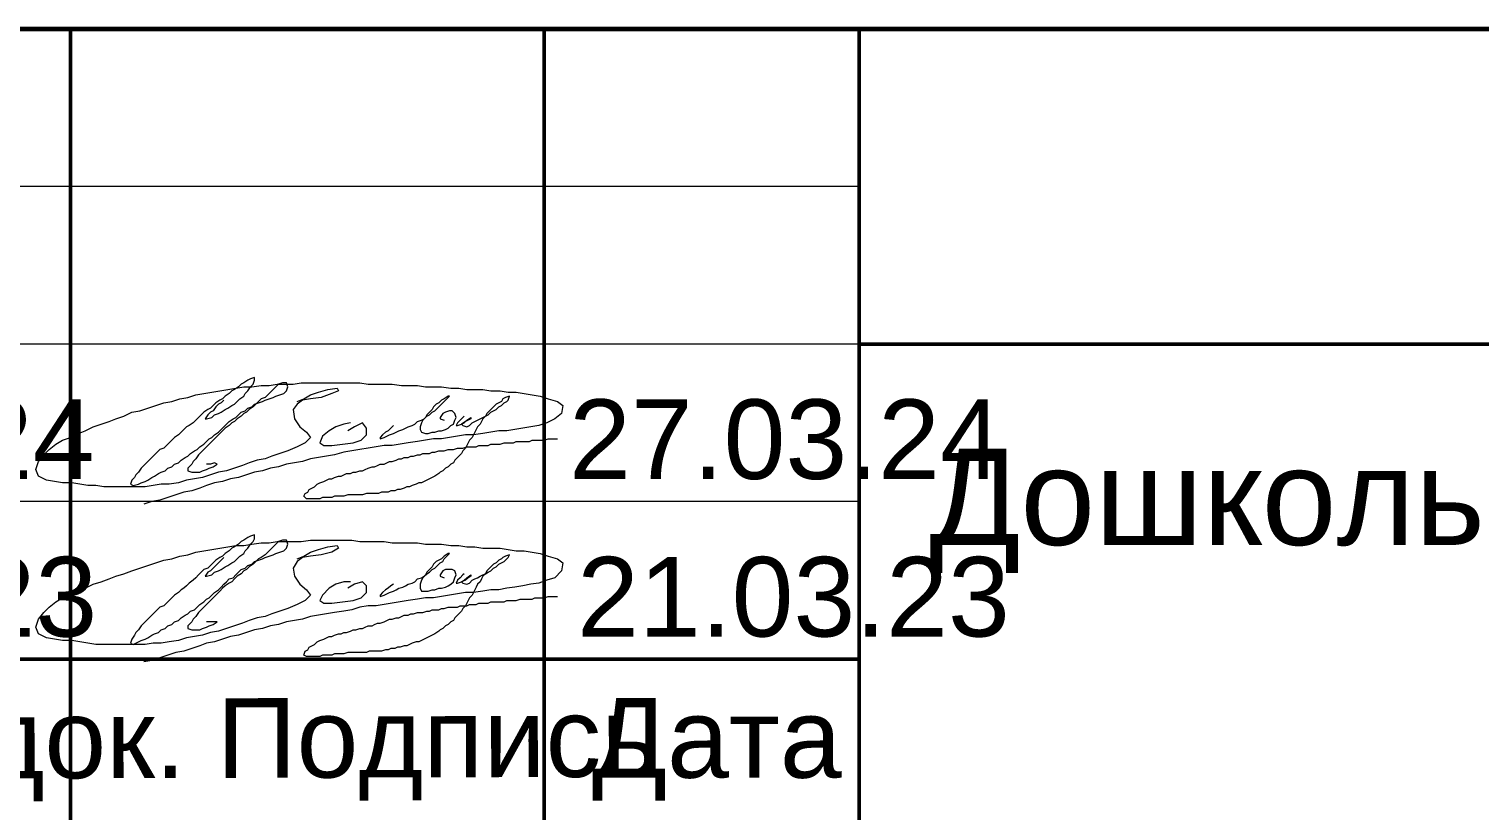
# Model space of a CAD drawing. Header units: millimetres. Extents: x -84737 to 172119, y -43083 to 59399.
# Drawn here: x -15780 to -11179, y -39564 to -37085 of the extents above; entities that cross this region are included whole.
import ezdxf

# ---------------------------------------------------------------- set-up
doc = ezdxf.new("R2010")
doc.units = ezdxf.units.MM
doc.layers.add('PDF _Геометрия', color=7, linetype='Continuous')
doc.layers.add('PDF _Текст', color=7, linetype='Continuous')
doc.styles.add('PDF GOSTCommon', font='arial.ttf')

msp = doc.modelspace()

# ---------------------------------------------------------------- linework, layer by layer
at = {"layer": 'PDF _Геометрия', "lineweight": 60}
msp.add_lwpolyline([(-1148.4, -37085.1), (-19649, -37085.1), (-19649, -42583.2)], dxfattribs=at)
at = {"layer": 'PDF _Геометрия', "lineweight": 50}
for points in [[(-15649.2, -37085.1), (-15649.2, -42583.2)], [(-14146.6, -37085.1), (-14146.6, -42583.2)], [(-13147.7, -37085.1), (-13147.7, -42583.2)], [(-1148.4, -38084), (-13147.7, -38084)], [(-13147.7, -39082.9), (-19649, -39082.9)]]:
    msp.add_lwpolyline(points, dxfattribs=at)
at = {"layer": 'PDF _Геометрия', "lineweight": 18}
for points in [[(-13147.7, -37584.5), (-19649, -37584.5)], [(-13147.7, -38084), (-19649, -38084)], [(-13147.7, -38583.4), (-19649, -38583.4)]]:
    msp.add_lwpolyline(points, dxfattribs=at)
at = {"layer": 'PDF _Геометрия', "color": 150, "lineweight": 20, "true_color": 0x0080ff}
for points in [[(-15162.4, -38261.7), (-15170.9, -38270.2), (-15179.4, -38274.4), (-15187.8, -38282.9), (-15196.3, -38295.6), (-15204.8, -38299.8), (-15213.2, -38308.3), (-15221.7, -38321), (-15217.5, -38321), (-15200.5, -38316.8), (-15192.1, -38308.3), (-15179.4, -38304.1), (-15170.9, -38299.8), (-15158.2, -38291.4), (-15149.8, -38287.1), (-15137.1, -38278.7), (-15128.6, -38274.4), (-15120.1, -38266), (-15111.7, -38257.5), (-15099, -38249), (-15094.7, -38240.6), (-15086.3, -38232.1), (-15077.8, -38219.4), (-15069.3, -38210.9), (-15065.1, -38198.2), (-15065.1, -38189.8), (-15077.8, -38194), (-15086.3, -38198.2), (-15099, -38206.7), (-15107.4, -38210.9), (-15115.9, -38219.4), (-15128.6, -38227.9), (-15137.1, -38232.1), (-15145.5, -38240.6), (-15158.2, -38249), (-15166.7, -38257.5), (-15175.1, -38261.7), (-15187.8, -38270.2), (-15196.3, -38278.7), (-15204.8, -38287.1), (-15213.2, -38291.4), (-15225.9, -38299.8), (-15234.4, -38308.3), (-15242.9, -38316.8), (-15251.3, -38325.2), (-15259.8, -38333.7), (-15272.5, -38342.2), (-15281, -38346.4), (-15289.4, -38354.9), (-15297.9, -38363.3), (-15306.4, -38371.8), (-15319.1, -38380.2), (-15327.5, -38388.7), (-15336, -38397.2), (-15344.4, -38405.6), (-15352.9, -38414.1), (-15365.6, -38418.3), (-15374.1, -38426.8), (-15382.5, -38435.3), (-15391, -38443.7), (-15399.5, -38452.2), (-15407.9, -38460.7), (-15416.4, -38469.1), (-15424.9, -38477.6), (-15433.3, -38490.3), (-15441.8, -38498.8), (-15446, -38507.2), (-15454.5, -38515.7), (-15458.7, -38528.4), (-15450.3, -38532.6), (-15433.3, -38528.4), (-15424.9, -38524.2), (-15412.2, -38519.9), (-15403.7, -38515.7), (-15391, -38507.2), (-15382.5, -38503), (-15369.8, -38494.5), (-15361.4, -38490.3), (-15348.7, -38486.1), (-15340.2, -38477.6), (-15327.5, -38473.4), (-15319.1, -38464.9), (-15306.4, -38460.7), (-15297.9, -38452.2), (-15285.2, -38443.7), (-15276.7, -38439.5), (-15268.3, -38431), (-15255.6, -38422.6), (-15247.1, -38418.3), (-15238.6, -38409.9), (-15225.9, -38401.4), (-15217.5, -38392.9), (-15209, -38384.5), (-15200.5, -38380.2), (-15192.1, -38371.8), (-15179.4, -38363.3), (-15170.9, -38354.9), (-15162.4, -38346.4), (-15154, -38337.9), (-15145.5, -38329.5), (-15132.8, -38321), (-15124.4, -38316.8), (-15115.9, -38308.3), (-15107.4, -38299.8), (-15094.7, -38295.6), (-15086.3, -38287.1), (-15073.6, -38282.9), (-15065.1, -38274.4), (-15052.4, -38270.2), (-15039.7, -38266), (-15031.2, -38261.7), (-15018.5, -38257.5), (-15005.8, -38253.3), (-14997.4, -38249), (-14984.7, -38244.8), (-14972, -38240.6), (-14963.5, -38232.1), (-14959.3, -38219.4), (-14963.5, -38206.7), (-14976.2, -38206.7), (-14988.9, -38210.9), (-14997.4, -38219.4), (-15005.8, -38227.9), (-15014.3, -38236.3), (-15022.8, -38244.8), (-15031.2, -38253.3), (-15043.9, -38257.5), (-15052.4, -38266), (-15060.9, -38274.4), (-15069.3, -38282.9), (-15082, -38291.4), (-15090.5, -38299.8), (-15099, -38304.1), (-15107.4, -38312.5), (-15120.1, -38321), (-15128.6, -38329.5), (-15137.1, -38333.7), (-15145.5, -38342.2), (-15158.2, -38350.6), (-15166.7, -38359.1), (-15175.1, -38367.5), (-15183.6, -38376), (-15192.1, -38384.5), (-15200.5, -38392.9), (-15209, -38401.4), (-15217.5, -38409.9), (-15225.9, -38418.3), (-15234.4, -38426.8), (-15242.9, -38435.3), (-15251.3, -38448), (-15259.8, -38456.4), (-15264, -38464.9), (-15276.7, -38477.6), (-15276.7, -38486.1), (-15264, -38490.3), (-15251.3, -38490.3), (-15238.6, -38490.3), (-15230.2, -38486.1), (-15217.5, -38481.8), (-15209, -38477.6), (-15196.3, -38473.4), (-15183.6, -38464.9), (-15192.1, -38460.7), (-15204.8, -38464.9), (-15217.5, -38464.9)], [(-14929.7, -38266), (-14908.5, -38257.5), (-14887.3, -38244.8), (-14861.9, -38236.3), (-14832.3, -38227.9), (-14802.7, -38223.6), (-14798.4, -38232.1), (-14819.6, -38240.6), (-14853.5, -38253.3), (-14887.3, -38257.5), (-14912.7, -38261.7), (-14929.7, -38274.4), (-14942.4, -38291.4), (-14938.1, -38321), (-14921.2, -38346.4), (-14900, -38363.3), (-14887.3, -38380.2), (-14904.3, -38397.2), (-14929.7, -38409.9), (-14959.3, -38422.6), (-14984.7, -38431), (-15010.1, -38439.5), (-15031.2, -38448), (-15056.6, -38452.2), (-15082, -38460.7), (-15103.2, -38469.1), (-15128.6, -38477.6), (-15154, -38486.1), (-15179.4, -38490.3), (-15204.8, -38498.8), (-15230.2, -38507.2), (-15255.6, -38511.5), (-15281, -38515.7), (-15306.4, -38524.2), (-15336, -38528.4), (-15361.4, -38528.4), (-15386.8, -38532.6), (-15412.2, -38536.9), (-15437.6, -38536.9), (-15463, -38536.9), (-15488.4, -38536.9), (-15518, -38536.9), (-15543.4, -38536.9), (-15568.8, -38532.6), (-15594.2, -38532.6), (-15619.6, -38528.4), (-15645, -38524.2), (-15674.6, -38524.2), (-15700, -38519.9), (-15725.4, -38515.7), (-15750.8, -38503), (-15759.2, -38481.8), (-15750.8, -38456.4), (-15733.8, -38435.3), (-15716.9, -38418.3), (-15695.8, -38401.4), (-15674.6, -38388.7), (-15649.2, -38380.2), (-15623.8, -38367.5), (-15602.6, -38359.1), (-15577.2, -38346.4), (-15551.8, -38337.9), (-15526.4, -38329.5), (-15505.3, -38321), (-15479.9, -38312.5), (-15454.5, -38299.8), (-15429.1, -38295.6), (-15403.7, -38287.1), (-15378.3, -38278.7), (-15352.9, -38270.2), (-15327.5, -38266), (-15302.1, -38257.5), (-15276.7, -38253.3), (-15251.3, -38244.8), (-15225.9, -38240.6), (-15200.5, -38236.3), (-15175.1, -38232.1), (-15149.8, -38227.9), (-15124.4, -38223.6), (-15099, -38219.4), (-15073.6, -38219.4), (-15043.9, -38215.2), (-15018.5, -38215.2), (-14993.1, -38210.9), (-14967.8, -38210.9), (-14942.4, -38210.9), (-14917, -38206.7), (-14887.3, -38206.7), (-14861.9, -38206.7), (-14836.5, -38206.7), (-14811.1, -38206.7), (-14785.7, -38206.7), (-14756.1, -38206.7), (-14730.7, -38206.7), (-14705.3, -38210.9), (-14679.9, -38210.9), (-14654.5, -38210.9), (-14629.1, -38210.9), (-14599.5, -38215.2), (-14574.1, -38215.2), (-14548.7, -38215.2), (-14523.3, -38219.4), (-14497.9, -38219.4), (-14472.5, -38219.4), (-14442.9, -38223.6), (-14417.5, -38223.6), (-14392.1, -38227.9), (-14366.7, -38227.9), (-14341.3, -38227.9), (-14315.9, -38232.1), (-14286.3, -38232.1), (-14260.9, -38236.3), (-14235.5, -38236.3), (-14210.1, -38240.6), (-14184.7, -38244.8), (-14159.3, -38249), (-14133.9, -38257.5), (-14104.3, -38266), (-14087.4, -38278.7), (-14091.6, -38304.1), (-14112.8, -38321), (-14138.2, -38333.7), (-14163.6, -38342.2), (-14189, -38346.4), (-14214.4, -38350.6), (-14239.7, -38354.9), (-14265.1, -38359.1), (-14290.5, -38359.1), (-14315.9, -38363.3), (-14341.3, -38367.5), (-14371, -38371.8), (-14396.4, -38371.8), (-14421.7, -38376), (-14447.1, -38380.2), (-14472.5, -38384.5), (-14497.9, -38384.5), (-14523.3, -38388.7), (-14548.7, -38392.9), (-14578.4, -38397.2), (-14603.7, -38401.4), (-14629.1, -38405.6), (-14654.5, -38405.6), (-14679.9, -38409.9), (-14705.3, -38414.1), (-14730.7, -38418.3), (-14756.1, -38422.6), (-14781.5, -38426.8), (-14811.1, -38435.3), (-14836.5, -38439.5), (-14861.9, -38443.7), (-14887.3, -38448), (-14912.7, -38456.4), (-14938.1, -38460.7), (-14963.5, -38464.9), (-14988.9, -38473.4), (-15014.3, -38477.6), (-15039.7, -38486.1), (-15065.1, -38490.3), (-15090.5, -38498.8), (-15115.9, -38507.2), (-15141.3, -38511.5), (-15166.7, -38519.9), (-15192.1, -38524.2), (-15217.5, -38532.6), (-15238.6, -38541.1), (-15264, -38549.6), (-15289.4, -38553.8), (-15314.8, -38562.2), (-15340.2, -38570.7), (-15365.6, -38579.2), (-15391, -38583.4), (-15416.4, -38591.9)], [(-14400.6, -38312.5), (-14404.8, -38316.8), (-14413.3, -38325.2), (-14421.7, -38333.7), (-14426, -38342.2), (-14421.7, -38342.2), (-14409.1, -38337.9), (-14400.6, -38333.7), (-14392.1, -38325.2), (-14379.4, -38316.8), (-14379.4, -38321), (-14387.9, -38325.2), (-14396.4, -38329.5), (-14409.1, -38337.9), (-14404.8, -38342.2), (-14392.1, -38346.4), (-14383.7, -38342.2), (-14375.2, -38333.7), (-14366.7, -38329.5), (-14358.3, -38325.2), (-14349.8, -38321), (-14341.3, -38316.8), (-14332.9, -38312.5), (-14324.4, -38308.3), (-14315.9, -38299.8), (-14307.5, -38295.6), (-14299, -38291.4), (-14290.5, -38282.9), (-14282.1, -38278.7), (-14273.6, -38270.2), (-14265.1, -38266), (-14260.9, -38261.7), (-14256.7, -38249), (-14269.4, -38253.3), (-14277.8, -38257.5), (-14282.1, -38266), (-14290.5, -38270.2), (-14299, -38274.4), (-14307.5, -38282.9), (-14315.9, -38291.4), (-14320.2, -38295.6), (-14328.6, -38304.1), (-14332.9, -38312.5), (-14341.3, -38321), (-14345.6, -38329.5), (-14349.8, -38337.9), (-14358.3, -38346.4), (-14362.5, -38354.9), (-14366.7, -38363.3), (-14371, -38371.8), (-14375.2, -38380.2), (-14383.7, -38388.7), (-14387.9, -38397.2), (-14392.1, -38405.6), (-14396.4, -38414.1), (-14404.8, -38422.6), (-14409.1, -38431), (-14417.5, -38439.5), (-14421.7, -38443.7), (-14430.2, -38452.2), (-14434.4, -38460.7), (-14442.9, -38464.9), (-14451.4, -38473.4), (-14459.8, -38477.6), (-14468.3, -38486.1), (-14476.8, -38490.3), (-14481, -38494.5), (-14493.7, -38503), (-14502.2, -38507.2), (-14510.6, -38511.5), (-14519.1, -38515.7), (-14527.6, -38519.9), (-14536, -38524.2), (-14544.5, -38524.2), (-14553, -38528.4), (-14565.7, -38532.6), (-14574.1, -38536.9), (-14582.6, -38536.9), (-14591.1, -38541.1), (-14603.7, -38545.3), (-14612.2, -38545.3), (-14620.7, -38549.6), (-14633.4, -38549.6), (-14641.8, -38553.8), (-14650.3, -38553.8), (-14663, -38553.8), (-14671.5, -38558), (-14679.9, -38558), (-14692.6, -38558), (-14701.1, -38558), (-14709.6, -38558), (-14722.3, -38562.2), (-14730.7, -38562.2), (-14739.2, -38562.2), (-14751.9, -38562.2), (-14760.4, -38562.2), (-14768.8, -38562.2), (-14781.5, -38566.5), (-14790, -38566.5), (-14798.4, -38566.5), (-14811.1, -38566.5), (-14819.6, -38570.7), (-14828.1, -38570.7), (-14840.8, -38570.7), (-14849.2, -38570.7), (-14857.7, -38574.9), (-14870.4, -38574.9), (-14878.9, -38574.9), (-14887.3, -38574.9), (-14900, -38574.9), (-14908.5, -38566.5), (-14904.3, -38558), (-14895.8, -38553.8), (-14891.6, -38545.3), (-14883.1, -38541.1), (-14874.6, -38536.9), (-14866.2, -38528.4), (-14857.7, -38524.2), (-14845, -38519.9), (-14836.5, -38515.7), (-14828.1, -38511.5), (-14819.6, -38511.5), (-14811.1, -38507.2), (-14798.4, -38503), (-14790, -38503), (-14781.5, -38498.8), (-14773.1, -38494.5), (-14760.4, -38494.5), (-14751.9, -38490.3), (-14743.4, -38490.3), (-14730.7, -38486.1), (-14722.3, -38486.1), (-14713.8, -38481.8), (-14705.3, -38477.6), (-14692.6, -38473.4), (-14684.2, -38473.4), (-14675.7, -38469.1), (-14667.2, -38464.9), (-14654.5, -38464.9), (-14646.1, -38460.7), (-14637.6, -38456.4), (-14629.1, -38456.4), (-14616.4, -38452.2), (-14608, -38448), (-14599.5, -38448), (-14591.1, -38443.7), (-14578.4, -38443.7), (-14569.9, -38439.5), (-14561.4, -38439.5), (-14548.7, -38435.3), (-14540.3, -38435.3), (-14531.8, -38431), (-14519.1, -38431), (-14510.6, -38431), (-14502.2, -38426.8), (-14493.7, -38426.8), (-14481, -38422.6), (-14472.5, -38422.6), (-14464.1, -38422.6), (-14451.4, -38418.3), (-14442.9, -38418.3), (-14434.4, -38418.3), (-14421.7, -38414.1), (-14413.3, -38414.1), (-14404.8, -38414.1), (-14392.1, -38409.9), (-14383.7, -38409.9), (-14375.2, -38409.9), (-14362.5, -38409.9), (-14354, -38405.6), (-14345.6, -38405.6), (-14332.9, -38405.6), (-14324.4, -38405.6), (-14315.9, -38401.4), (-14303.2, -38401.4), (-14294.8, -38401.4), (-14286.3, -38401.4), (-14273.6, -38397.2), (-14265.1, -38397.2), (-14256.7, -38397.2), (-14244, -38397.2), (-14235.5, -38392.9), (-14222.8, -38392.9), (-14214.4, -38392.9), (-14205.9, -38392.9), (-14193.2, -38392.9), (-14184.7, -38388.7), (-14176.3, -38388.7), (-14163.6, -38388.7), (-14155.1, -38388.7), (-14146.6, -38388.7), (-14133.9, -38384.5), (-14125.5, -38384.5), (-14117, -38384.5), (-14104.3, -38384.5)], [(-14624.9, -38342.2), (-14633.4, -38350.6), (-14641.8, -38359.1), (-14650.3, -38363.3), (-14658.8, -38371.8), (-14667.2, -38380.2), (-14667.2, -38384.5), (-14654.5, -38380.2), (-14646.1, -38376), (-14637.6, -38371.8), (-14624.9, -38367.5), (-14616.4, -38363.3), (-14608, -38359.1), (-14595.3, -38354.9), (-14586.8, -38350.6), (-14578.4, -38346.4), (-14565.7, -38342.2), (-14557.2, -38337.9), (-14548.7, -38329.5), (-14536, -38325.2), (-14527.6, -38321), (-14519.1, -38312.5), (-14510.6, -38308.3), (-14502.2, -38299.8), (-14493.7, -38295.6), (-14485.2, -38287.1), (-14476.8, -38278.7), (-14468.3, -38270.2), (-14464.1, -38266), (-14455.6, -38257.5), (-14447.1, -38249), (-14451.4, -38249), (-14464.1, -38257.5), (-14472.5, -38261.7), (-14481, -38270.2), (-14489.5, -38274.4), (-14497.9, -38282.9), (-14502.2, -38291.4), (-14510.6, -38299.8), (-14519.1, -38308.3), (-14523.3, -38316.8), (-14531.8, -38325.2), (-14536, -38333.7), (-14540.3, -38346.4), (-14540.3, -38354.9), (-14536, -38363.3), (-14523.3, -38367.5), (-14514.9, -38367.5), (-14502.2, -38363.3), (-14493.7, -38363.3), (-14481, -38359.1), (-14472.5, -38359.1), (-14459.8, -38354.9), (-14451.4, -38350.6), (-14442.9, -38342.2), (-14434.4, -38337.9), (-14430.2, -38325.2), (-14426, -38316.8), (-14430.2, -38304.1), (-14438.7, -38295.6), (-14447.1, -38295.6), (-14459.8, -38299.8), (-14468.3, -38304.1), (-14476.8, -38316.8), (-14476.8, -38321), (-14464.1, -38325.2)], [(-14760.4, -38333.7), (-14781.5, -38337.9), (-14806.9, -38346.4), (-14828.1, -38359.1), (-14849.2, -38376), (-14857.7, -38397.2), (-14845, -38405.6), (-14819.6, -38405.6), (-14785.7, -38401.4), (-14751.9, -38397.2), (-14726.5, -38388.7), (-14709.6, -38371.8), (-14709.6, -38350.6), (-14722.3, -38333.7), (-14747.7, -38346.4), (-14768.8, -38359.1)], [(-15162.4, -38761.2), (-15170.9, -38769.6), (-15179.4, -38778.1), (-15187.8, -38786.6), (-15196.3, -38795), (-15204.8, -38803.5), (-15213.2, -38807.7), (-15221.7, -38820.4), (-15217.5, -38820.4), (-15200.5, -38816.2), (-15192.1, -38807.7), (-15179.4, -38803.5), (-15170.9, -38799.3), (-15158.2, -38790.8), (-15149.8, -38786.6), (-15137.1, -38778.1), (-15128.6, -38773.9), (-15120.1, -38765.4), (-15111.7, -38756.9), (-15099, -38748.5), (-15094.7, -38740), (-15086.3, -38731.6), (-15077.8, -38718.9), (-15069.3, -38710.4), (-15065.1, -38701.9), (-15065.1, -38689.2), (-15077.8, -38693.5), (-15086.3, -38697.7), (-15099, -38706.2), (-15107.4, -38710.4), (-15115.9, -38718.9), (-15128.6, -38727.3), (-15137.1, -38731.6), (-15145.5, -38740), (-15158.2, -38748.5), (-15166.7, -38756.9), (-15175.1, -38761.2), (-15187.8, -38769.6), (-15196.3, -38778.1), (-15204.8, -38786.6), (-15213.2, -38795), (-15225.9, -38799.3), (-15234.4, -38807.7), (-15242.9, -38816.2), (-15251.3, -38824.7), (-15259.8, -38833.1), (-15272.5, -38841.6), (-15281, -38850.1), (-15289.4, -38858.5), (-15297.9, -38862.8), (-15306.4, -38871.2), (-15319.1, -38879.7), (-15327.5, -38888.2), (-15336, -38896.6), (-15344.4, -38905.1), (-15352.9, -38913.6), (-15365.6, -38917.8), (-15374.1, -38926.2), (-15382.5, -38934.7), (-15391, -38943.2), (-15399.5, -38951.6), (-15407.9, -38960.1), (-15416.4, -38968.6), (-15424.9, -38977), (-15433.3, -38989.7), (-15441.8, -38998.2), (-15446, -39006.7), (-15454.5, -39019.4), (-15458.7, -39032.1), (-15450.3, -39036.3), (-15433.3, -39027.8), (-15424.9, -39023.6), (-15412.2, -39019.4), (-15403.7, -39015.1), (-15391, -39006.7), (-15382.5, -39002.4), (-15369.8, -38998.2), (-15361.4, -38989.7), (-15348.7, -38985.5), (-15340.2, -38977), (-15327.5, -38972.8), (-15319.1, -38964.3), (-15306.4, -38960.1), (-15297.9, -38951.6), (-15285.2, -38943.2), (-15276.7, -38938.9), (-15268.3, -38930.5), (-15255.6, -38926.2), (-15247.1, -38917.8), (-15238.6, -38909.3), (-15225.9, -38900.9), (-15217.5, -38892.4), (-15209, -38888.2), (-15200.5, -38879.7), (-15192.1, -38871.2), (-15179.4, -38862.8), (-15170.9, -38854.3), (-15162.4, -38845.8), (-15154, -38837.4), (-15145.5, -38828.9), (-15132.8, -38824.7), (-15124.4, -38816.2), (-15115.9, -38807.7), (-15107.4, -38799.3), (-15094.7, -38795), (-15086.3, -38786.6), (-15073.6, -38782.3), (-15065.1, -38773.9), (-15052.4, -38769.6), (-15039.7, -38765.4), (-15031.2, -38761.2), (-15018.5, -38756.9), (-15005.8, -38752.7), (-14997.4, -38748.5), (-14984.7, -38744.2), (-14972, -38740), (-14963.5, -38731.6), (-14959.3, -38718.9), (-14963.5, -38706.2), (-14976.2, -38706.2), (-14988.9, -38710.4), (-14997.4, -38718.9), (-15005.8, -38727.3), (-15014.3, -38735.8), (-15022.8, -38744.2), (-15031.2, -38752.7), (-15043.9, -38761.2), (-15052.4, -38765.4), (-15060.9, -38773.9), (-15069.3, -38782.3), (-15082, -38790.8), (-15090.5, -38799.3), (-15099, -38803.5), (-15107.4, -38812), (-15120.1, -38820.4), (-15128.6, -38828.9), (-15137.1, -38837.4), (-15145.5, -38841.6), (-15158.2, -38850.1), (-15166.7, -38858.5), (-15175.1, -38867), (-15183.6, -38875.5), (-15192.1, -38883.9), (-15200.5, -38892.4), (-15209, -38900.9), (-15217.5, -38909.3), (-15225.9, -38917.8), (-15234.4, -38926.2), (-15242.9, -38934.7), (-15251.3, -38947.4), (-15259.8, -38955.9), (-15264, -38964.3), (-15276.7, -38977), (-15276.7, -38985.5), (-15264, -38989.7), (-15251.3, -38989.7), (-15238.6, -38989.7), (-15230.2, -38985.5), (-15217.5, -38981.3), (-15209, -38977), (-15196.3, -38972.8), (-15183.6, -38964.3), (-15192.1, -38964.3), (-15204.8, -38964.3), (-15217.5, -38964.3)], [(-14929.7, -38765.4), (-14908.5, -38756.9), (-14887.3, -38744.2), (-14861.9, -38735.8), (-14832.3, -38727.3), (-14802.7, -38723.1), (-14798.4, -38731.6), (-14819.6, -38744.2), (-14853.5, -38752.7), (-14887.3, -38756.9), (-14912.7, -38761.2), (-14929.7, -38773.9), (-14942.4, -38795), (-14938.1, -38820.4), (-14921.2, -38845.8), (-14900, -38862.8), (-14887.3, -38879.7), (-14904.3, -38896.6), (-14929.7, -38909.3), (-14959.3, -38922), (-14984.7, -38930.5), (-15010.1, -38938.9), (-15031.2, -38947.4), (-15056.6, -38951.6), (-15082, -38960.1), (-15103.2, -38968.6), (-15128.6, -38977), (-15154, -38985.5), (-15179.4, -38994), (-15204.8, -38998.2), (-15230.2, -39006.7), (-15255.6, -39010.9), (-15281, -39015.1), (-15306.4, -39023.6), (-15336, -39027.8), (-15361.4, -39032.1), (-15386.8, -39032.1), (-15412.2, -39036.3), (-15437.6, -39036.3), (-15463, -39036.3), (-15488.4, -39036.3), (-15518, -39036.3), (-15543.4, -39036.3), (-15568.8, -39036.3), (-15594.2, -39032.1), (-15619.6, -39027.8), (-15645, -39023.6), (-15674.6, -39023.6), (-15700, -39019.4), (-15725.4, -39015.1), (-15750.8, -39002.4), (-15759.2, -38981.3), (-15750.8, -38955.9), (-15733.8, -38934.7), (-15716.9, -38917.8), (-15695.8, -38900.9), (-15674.6, -38888.2), (-15649.2, -38879.7), (-15623.8, -38867), (-15602.6, -38858.5), (-15577.2, -38845.8), (-15551.8, -38837.4), (-15526.4, -38828.9), (-15505.3, -38820.4), (-15479.9, -38812), (-15454.5, -38803.5), (-15429.1, -38795), (-15403.7, -38786.6), (-15378.3, -38778.1), (-15352.9, -38769.6), (-15327.5, -38765.4), (-15302.1, -38756.9), (-15276.7, -38752.7), (-15251.3, -38744.2), (-15225.9, -38740), (-15200.5, -38735.8), (-15175.1, -38731.6), (-15149.8, -38727.3), (-15124.4, -38723.1), (-15099, -38723.1), (-15073.6, -38718.9), (-15043.9, -38714.6), (-15018.5, -38714.6), (-14993.1, -38710.4), (-14967.8, -38710.4), (-14942.4, -38710.4), (-14917, -38710.4), (-14887.3, -38706.2), (-14861.9, -38706.2), (-14836.5, -38706.2), (-14811.1, -38706.2), (-14785.7, -38706.2), (-14756.1, -38706.2), (-14730.7, -38710.4), (-14705.3, -38710.4), (-14679.9, -38710.4), (-14654.5, -38710.4), (-14629.1, -38714.6), (-14599.5, -38714.6), (-14574.1, -38714.6), (-14548.7, -38714.6), (-14523.3, -38718.9), (-14497.9, -38718.9), (-14472.5, -38718.9), (-14442.9, -38723.1), (-14417.5, -38723.1), (-14392.1, -38727.3), (-14366.7, -38727.3), (-14341.3, -38731.6), (-14315.9, -38731.6), (-14286.3, -38731.6), (-14260.9, -38735.8), (-14235.5, -38740), (-14210.1, -38740), (-14184.7, -38744.2), (-14159.3, -38748.5), (-14133.9, -38756.9), (-14104.3, -38765.4), (-14087.4, -38778.1), (-14091.6, -38803.5), (-14112.8, -38824.7), (-14138.2, -38833.1), (-14163.6, -38841.6), (-14189, -38845.8), (-14214.4, -38850.1), (-14239.7, -38854.3), (-14265.1, -38858.5), (-14290.5, -38862.8), (-14315.9, -38862.8), (-14341.3, -38867), (-14371, -38871.2), (-14396.4, -38871.2), (-14421.7, -38875.5), (-14447.1, -38879.7), (-14472.5, -38883.9), (-14497.9, -38888.2), (-14523.3, -38888.2), (-14548.7, -38892.4), (-14578.4, -38896.6), (-14603.7, -38900.9), (-14629.1, -38905.1), (-14654.5, -38909.3), (-14679.9, -38913.6), (-14705.3, -38913.6), (-14730.7, -38917.8), (-14756.1, -38926.2), (-14781.5, -38930.5), (-14811.1, -38934.7), (-14836.5, -38938.9), (-14861.9, -38943.2), (-14887.3, -38947.4), (-14912.7, -38955.9), (-14938.1, -38960.1), (-14963.5, -38964.3), (-14988.9, -38972.8), (-15014.3, -38977), (-15039.7, -38985.5), (-15065.1, -38989.7), (-15090.5, -38998.2), (-15115.9, -39006.7), (-15141.3, -39010.9), (-15166.7, -39019.4), (-15192.1, -39027.8), (-15217.5, -39032.1), (-15238.6, -39040.5), (-15264, -39049), (-15289.4, -39057.5), (-15314.8, -39061.7), (-15340.2, -39070.2), (-15365.6, -39078.6), (-15391, -39087.1), (-15416.4, -39091.3)], [(-14400.6, -38812), (-14404.8, -38816.2), (-14413.3, -38824.7), (-14421.7, -38833.1), (-14426, -38841.6), (-14421.7, -38841.6), (-14409.1, -38837.4), (-14400.6, -38833.1), (-14392.1, -38824.7), (-14379.4, -38816.2), (-14379.4, -38820.4), (-14387.9, -38824.7), (-14396.4, -38833.1), (-14409.1, -38837.4), (-14404.8, -38841.6), (-14392.1, -38845.8), (-14383.7, -38841.6), (-14375.2, -38833.1), (-14366.7, -38828.9), (-14358.3, -38824.7), (-14349.8, -38820.4), (-14341.3, -38816.2), (-14332.9, -38812), (-14324.4, -38807.7), (-14315.9, -38803.5), (-14307.5, -38795), (-14299, -38790.8), (-14290.5, -38782.3), (-14282.1, -38778.1), (-14273.6, -38773.9), (-14265.1, -38765.4), (-14260.9, -38761.2), (-14256.7, -38752.7), (-14269.4, -38756.9), (-14277.8, -38761.2), (-14282.1, -38765.4), (-14290.5, -38769.6), (-14299, -38778.1), (-14307.5, -38782.3), (-14315.9, -38790.8), (-14320.2, -38795), (-14328.6, -38803.5), (-14332.9, -38812), (-14341.3, -38820.4), (-14345.6, -38828.9), (-14349.8, -38837.4), (-14358.3, -38845.8), (-14362.5, -38854.3), (-14366.7, -38862.8), (-14371, -38871.2), (-14375.2, -38879.7), (-14383.7, -38888.2), (-14387.9, -38896.6), (-14392.1, -38905.1), (-14396.4, -38913.6), (-14404.8, -38922), (-14409.1, -38930.5), (-14417.5, -38938.9), (-14421.7, -38943.2), (-14430.2, -38951.6), (-14434.4, -38960.1), (-14442.9, -38964.3), (-14451.4, -38972.8), (-14459.8, -38977), (-14468.3, -38985.5), (-14476.8, -38989.7), (-14481, -38994), (-14493.7, -39002.4), (-14502.2, -39006.7), (-14510.6, -39010.9), (-14519.1, -39015.1), (-14527.6, -39019.4), (-14536, -39023.6), (-14544.5, -39027.8), (-14553, -39027.8), (-14565.7, -39032.1), (-14574.1, -39036.3), (-14582.6, -39040.5), (-14591.1, -39040.5), (-14603.7, -39044.8), (-14612.2, -39044.8), (-14620.7, -39049), (-14633.4, -39049), (-14641.8, -39053.2), (-14650.3, -39053.2), (-14663, -39057.5), (-14671.5, -39057.5), (-14679.9, -39057.5), (-14692.6, -39057.5), (-14701.1, -39057.5), (-14709.6, -39061.7), (-14722.3, -39061.7), (-14730.7, -39061.7), (-14739.2, -39061.7), (-14751.9, -39061.7), (-14760.4, -39061.7), (-14768.8, -39061.7), (-14781.5, -39065.9), (-14790, -39065.9), (-14798.4, -39065.9), (-14811.1, -39065.9), (-14819.6, -39070.2), (-14828.1, -39070.2), (-14840.8, -39070.2), (-14849.2, -39070.2), (-14857.7, -39074.4), (-14870.4, -39074.4), (-14878.9, -39074.4), (-14887.3, -39074.4), (-14900, -39074.4), (-14908.5, -39070.2), (-14904.3, -39057.5), (-14895.8, -39053.2), (-14891.6, -39044.8), (-14883.1, -39040.5), (-14874.6, -39036.3), (-14866.2, -39027.8), (-14857.7, -39023.6), (-14845, -39019.4), (-14836.5, -39015.1), (-14828.1, -39010.9), (-14819.6, -39010.9), (-14811.1, -39006.7), (-14798.4, -39002.4), (-14790, -39002.4), (-14781.5, -38998.2), (-14773.1, -38998.2), (-14760.4, -38994), (-14751.9, -38989.7), (-14743.4, -38989.7), (-14730.7, -38985.5), (-14722.3, -38985.5), (-14713.8, -38981.3), (-14705.3, -38977), (-14692.6, -38977), (-14684.2, -38972.8), (-14675.7, -38968.6), (-14667.2, -38968.6), (-14654.5, -38964.3), (-14646.1, -38960.1), (-14637.6, -38955.9), (-14629.1, -38955.9), (-14616.4, -38951.6), (-14608, -38951.6), (-14599.5, -38947.4), (-14591.1, -38943.2), (-14578.4, -38943.2), (-14569.9, -38938.9), (-14561.4, -38938.9), (-14548.7, -38934.7), (-14540.3, -38934.7), (-14531.8, -38934.7), (-14519.1, -38930.5), (-14510.6, -38930.5), (-14502.2, -38926.2), (-14493.7, -38926.2), (-14481, -38926.2), (-14472.5, -38922), (-14464.1, -38922), (-14451.4, -38917.8), (-14442.9, -38917.8), (-14434.4, -38917.8), (-14421.7, -38917.8), (-14413.3, -38913.6), (-14404.8, -38913.6), (-14392.1, -38913.6), (-14383.7, -38909.3), (-14375.2, -38909.3), (-14362.5, -38909.3), (-14354, -38905.1), (-14345.6, -38905.1), (-14332.9, -38905.1), (-14324.4, -38905.1), (-14315.9, -38900.9), (-14303.2, -38900.9), (-14294.8, -38900.9), (-14286.3, -38900.9), (-14273.6, -38900.9), (-14265.1, -38896.6), (-14256.7, -38896.6), (-14244, -38896.6), (-14235.5, -38896.6), (-14222.8, -38892.4), (-14214.4, -38892.4), (-14205.9, -38892.4), (-14193.2, -38892.4), (-14184.7, -38892.4), (-14176.3, -38888.2), (-14163.6, -38888.2), (-14155.1, -38888.2), (-14146.6, -38888.2), (-14133.9, -38883.9), (-14125.5, -38883.9), (-14117, -38883.9), (-14104.3, -38883.9)], [(-14624.9, -38845.8), (-14633.4, -38850.1), (-14641.8, -38858.5), (-14650.3, -38862.8), (-14658.8, -38871.2), (-14667.2, -38879.7), (-14667.2, -38883.9), (-14654.5, -38879.7), (-14646.1, -38875.5), (-14637.6, -38871.2), (-14624.9, -38867), (-14616.4, -38862.8), (-14608, -38858.5), (-14595.3, -38854.3), (-14586.8, -38850.1), (-14578.4, -38845.8), (-14565.7, -38841.6), (-14557.2, -38837.4), (-14548.7, -38828.9), (-14536, -38824.7), (-14527.6, -38820.4), (-14519.1, -38812), (-14510.6, -38807.7), (-14502.2, -38799.3), (-14493.7, -38795), (-14485.2, -38786.6), (-14476.8, -38778.1), (-14468.3, -38773.9), (-14464.1, -38765.4), (-14455.6, -38756.9), (-14447.1, -38748.5), (-14451.4, -38748.5), (-14464.1, -38756.9), (-14472.5, -38765.4), (-14481, -38769.6), (-14489.5, -38773.9), (-14497.9, -38782.3), (-14502.2, -38790.8), (-14510.6, -38799.3), (-14519.1, -38807.7), (-14523.3, -38816.2), (-14531.8, -38824.7), (-14536, -38833.1), (-14540.3, -38845.8), (-14540.3, -38858.5), (-14536, -38867), (-14523.3, -38867), (-14514.9, -38867), (-14502.2, -38862.8), (-14493.7, -38862.8), (-14481, -38858.5), (-14472.5, -38858.5), (-14459.8, -38854.3), (-14451.4, -38850.1), (-14442.9, -38845.8), (-14434.4, -38837.4), (-14430.2, -38824.7), (-14426, -38816.2), (-14430.2, -38803.5), (-14438.7, -38799.3), (-14447.1, -38799.3), (-14459.8, -38799.3), (-14468.3, -38803.5), (-14476.8, -38816.2), (-14476.8, -38820.4), (-14464.1, -38824.7)], [(-14760.4, -38837.4), (-14781.5, -38837.4), (-14806.9, -38845.8), (-14828.1, -38858.5), (-14849.2, -38879.7), (-14857.7, -38896.6), (-14845, -38905.1), (-14819.6, -38905.1), (-14785.7, -38900.9), (-14751.9, -38896.6), (-14726.5, -38888.2), (-14709.6, -38871.2), (-14709.6, -38850.1), (-14722.3, -38837.4), (-14747.7, -38845.8), (-14768.8, -38858.5)]]:
    msp.add_lwpolyline(points, dxfattribs=at)

# ---------------------------------------------------------------- texts
at = {"layer": 'PDF _Текст', "attachment_point": 4, "style": 'PDF GOSTCommon'}
for s, insert, char_height in [('03/24', (-16454.8, -38387.4), 252.39), ('27.03.24', (-14067.6, -38387.4), 252.39), ('Дошкольная образовательная организация на 100 мест по адресу: г.Москва,', (-12924.8, -38614.5), 305.09), ('03/23', (-16446.3, -38886.9), 252.39), ('21.03.23', (-14042.1, -38886.9), 252.39), ('Дата', (-13995.6, -39369.4), 252.44)]:
    msp.add_mtext(s, dxfattribs=dict(at, insert=insert, char_height=char_height))
at = {"layer": 'PDF _Текст', "insert": (-19392.4, -39382.1), "char_height": 252.437, "attachment_point": 4, "rotation": 0.146, "style": 'PDF GOSTCommon'}
msp.add_mtext('Изм. Кол.уч. Лист № док. Подпись', dxfattribs=at)

doc.saveas('drawing.dxf')
